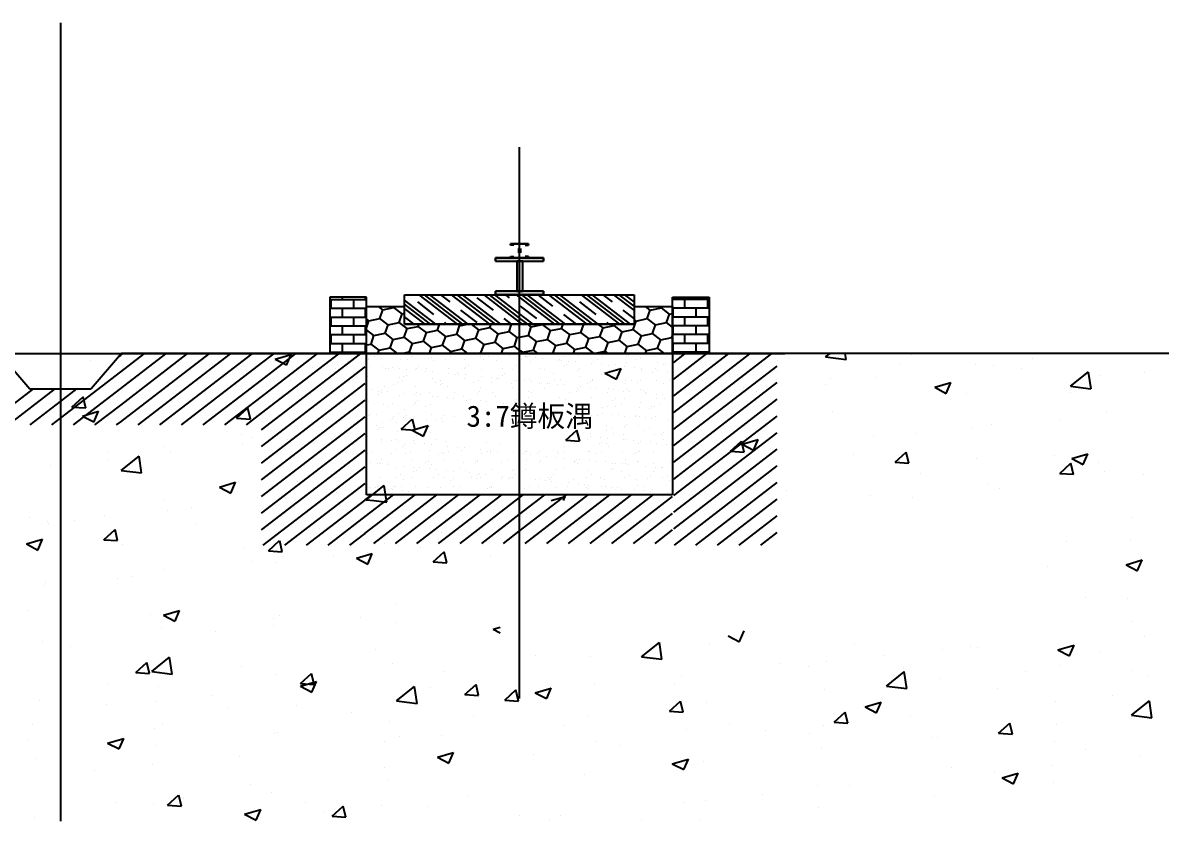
# Model space of a CAD drawing. Header units: metres. Extents: x 60 to 495, y 54 to 214.
# Drawn here: x 302.1 to 384.6, y 140.5 to 198.4 of the extents above; entities that cross this region are included whole.
import ezdxf

# ---------------------------------------------------------------- set-up
doc = ezdxf.new("R2010")
doc.units = ezdxf.units.M
doc.layers.add(' ', color=1, linetype='Continuous')

msp = doc.modelspace()

# ---------------------------------------------------------------- linework, layer by layer
at = {"layer": ' '}
for p, q in [((304.79, 198.37), (304.79, 140.46)), ((338.07, 189.35), (338.07, 149.36)), ((338.07, 188.82), (338.07, 157.82)), ((300.35, 174.38), (309.23, 174.38))]:
    msp.add_line(p, q, dxfattribs=at)
for p, q in [((338.73, 182.34), (337.42, 182.34)), ((337.42, 182.24), (337.42, 182.34)), ((337.42, 182.34), (338.73, 182.34)), ((337.42, 182.34), (337.42, 182.24)), ((337.67, 182.24), (337.42, 182.24)), ((338, 181.99), (338, 181.69)), ((338.17, 181.69), (338.17, 181.99)), ((338.5, 182.24), (338.73, 182.24)), ((338.73, 182.34), (338.73, 182.24)), ((338.73, 182.24), (338.73, 182.34)), ((336.33, 181.07), (336.33, 181.33)), ((336.33, 181.33), (339.82, 181.33)), ((339.82, 181.33), (336.33, 181.33)), ((336.33, 181.33), (336.33, 181.07)), ((336.33, 181.07), (339.82, 181.07)), ((337.42, 181.33), (337.42, 181.43)), ((337.42, 181.43), (337.67, 181.43)), ((337.42, 181.43), (337.42, 181.33)), ((337.42, 181.33), (338.73, 181.33)), ((338.73, 181.33), (337.42, 181.33)), ((338.32, 181.07), (337.88, 181.07)), ((337.88, 181.07), (337.88, 178.91)), ((338.32, 178.91), (338.32, 181.07)), ((338.73, 181.43), (338.5, 181.43)), ((338.73, 181.43), (338.73, 181.33)), ((338.73, 181.33), (338.73, 181.43)), ((339.82, 181.33), (339.82, 181.07)), ((339.82, 181.07), (339.82, 181.33)), ((326.98, 178.47), (324.32, 178.47)), ((324.32, 178.47), (324.32, 174.38)), ((325.25, 178.31), (325.25, 178.47)), ((326.92, 178.31), (326.92, 178.47)), ((326.98, 174.38), (326.98, 178.47)), ((329.75, 176.51), (329.75, 178.64)), ((329.75, 178.64), (346.4, 178.64)), ((333.58, 176.51), (330.81, 178.64)), ((333.97, 176.51), (331.2, 178.64)), ((334.36, 176.51), (331.59, 178.64)), ((333.05, 178.13), (332.38, 178.64)), ((335.93, 176.51), (333.16, 178.64)), ((336.33, 176.51), (333.55, 178.64)), ((336.72, 176.51), (333.95, 178.64)), ((336.19, 177.52), (335.01, 178.43)), ((338.07, 176.68), (335.51, 178.64)), ((338.07, 176.98), (335.91, 178.64)), ((338.07, 177.28), (336.3, 178.64)), ((336.33, 178.64), (336.33, 178.91)), ((339.82, 178.91), (336.33, 178.91)), ((336.33, 178.91), (336.33, 178.64)), ((339.82, 178.64), (336.33, 178.64)), ((336.33, 178.64), (339.82, 178.64)), ((337.36, 178.43), (337.08, 178.64)), ((338.07, 178.49), (337.87, 178.64)), ((337.88, 178.91), (338.32, 178.91)), ((340.64, 176.51), (338.07, 178.49)), ((341.04, 176.51), (338.26, 178.64)), ((341.43, 176.51), (338.65, 178.64)), ((340.51, 177.82), (339.44, 178.64)), ((339.82, 178.91), (339.82, 178.64)), ((339.82, 178.64), (339.82, 178.91)), ((342.99, 176.51), (340.22, 178.64)), ((343.39, 176.51), (340.61, 178.64)), ((343.78, 176.51), (341.01, 178.64)), ((345.35, 176.51), (342.57, 178.64)), ((345.74, 176.51), (342.97, 178.64)), ((346.13, 176.51), (343.36, 178.64)), ((344.82, 178.13), (344.14, 178.64)), ((346.4, 177.52), (344.93, 178.64)), ((346.4, 177.82), (345.32, 178.64)), ((346.4, 178.12), (345.71, 178.64)), ((346.4, 178.64), (346.4, 176.51)), ((349.17, 174.38), (349.17, 178.47)), ((349.17, 178.47), (351.83, 178.47)), ((349.23, 178.31), (349.23, 178.47)), ((350.9, 178.31), (350.9, 178.47)), ((351.83, 178.47), (351.83, 174.38)), ((324.32, 178.31), (326.98, 178.31)), ((324.32, 177.67), (326.98, 177.67)), ((324.42, 177.67), (324.42, 178.31)), ((325.25, 177.03), (325.25, 177.67)), ((326.08, 177.67), (326.08, 178.31)), ((326.92, 177.03), (326.92, 177.67)), ((326.98, 176.51), (326.98, 177.79)), ((326.98, 177.79), (329.75, 177.79)), ((328.18, 177.54), (327.85, 177.79)), ((327.96, 176.93), (328.18, 177.54)), ((328.18, 177.54), (328.98, 177.71)), ((328.98, 177.71), (329.01, 177.79)), ((329.57, 177.26), (328.98, 177.71)), ((332.01, 176.51), (329.75, 178.25)), ((331.62, 176.51), (329.75, 177.95)), ((331.23, 176.51), (329.75, 177.64)), ((331.88, 177.22), (330.7, 178.13)), ((335.01, 176.62), (333.83, 177.52)), ((339.33, 176.92), (338.15, 177.82)), ((343.64, 177.22), (342.46, 178.13)), ((346.4, 176.91), (345.6, 177.52)), ((346.4, 177.79), (349.17, 177.79)), ((347.57, 177.52), (347.22, 177.79)), ((347.35, 176.91), (347.57, 177.52)), ((347.57, 177.52), (348.37, 177.69)), ((348.37, 177.69), (348.41, 177.79)), ((348.96, 177.24), (348.37, 177.69)), ((351.83, 178.31), (349.17, 178.31)), ((349.17, 177.79), (349.17, 176.51)), ((351.83, 177.67), (349.17, 177.67)), ((349.23, 177.03), (349.23, 177.67)), ((350.07, 177.67), (350.07, 178.31)), ((350.9, 177.03), (350.9, 177.67)), ((351.73, 177.67), (351.73, 178.31)), ((324.32, 177.03), (326.98, 177.03)), ((324.42, 176.39), (324.42, 177.03)), ((326.08, 176.39), (326.08, 177.03)), ((327.16, 176.76), (326.98, 176.9)), ((326.98, 176.25), (327.16, 176.76)), ((327.16, 176.76), (327.96, 176.93)), ((328.55, 176.47), (327.96, 176.93)), ((329.35, 176.64), (329.57, 177.26)), ((329.57, 177.26), (329.75, 177.3)), ((330.44, 176.51), (329.75, 177.04)), ((337.5, 176.51), (336.98, 176.92)), ((339.07, 176.51), (338.07, 177.28)), ((338.68, 176.51), (338.07, 176.98)), ((338.29, 176.51), (338.07, 176.68)), ((342.21, 176.51), (341.29, 177.22)), ((346.33, 176.12), (346.55, 176.74)), ((346.55, 176.74), (346.4, 176.86)), ((346.55, 176.74), (347.35, 176.91)), ((347.94, 176.46), (347.35, 176.91)), ((348.74, 176.62), (348.96, 177.24)), ((348.96, 177.24), (349.17, 177.28)), ((351.83, 177.03), (349.17, 177.03)), ((350.07, 176.39), (350.07, 177.03)), ((351.73, 176.39), (351.73, 177.03)), ((324.32, 176.39), (326.98, 176.39)), ((325.25, 175.75), (325.25, 176.39)), ((326.92, 175.75), (326.92, 176.39)), ((326.98, 174.38), (326.98, 176.51)), ((327.53, 175.69), (326.98, 176.11)), ((327.53, 175.69), (328.33, 175.86)), ((328.33, 175.86), (328.55, 176.47)), ((328.92, 175.4), (328.33, 175.86)), ((328.55, 176.47), (329.35, 176.64)), ((329.94, 176.19), (329.35, 176.64)), ((329.73, 175.57), (329.94, 176.19)), ((346.4, 176.51), (329.75, 176.51)), ((329.75, 176.51), (346.4, 176.51)), ((346.4, 176.51), (329.75, 176.51)), ((329.94, 176.19), (330.74, 176.35)), ((330.74, 176.35), (330.8, 176.51)), ((331.33, 175.9), (330.74, 176.35)), ((331.12, 175.28), (331.33, 175.9)), ((331.33, 175.9), (332.14, 176.07)), ((332.14, 176.07), (332.29, 176.51)), ((332.73, 175.61), (332.14, 176.07)), ((332.8, 176.51), (332.66, 176.62)), ((333.53, 175.78), (333.74, 176.4)), ((333.74, 176.4), (333.6, 176.51)), ((333.74, 176.4), (334.3, 176.51)), ((335.14, 176.11), (334.61, 176.51)), ((334.92, 175.49), (335.14, 176.11)), ((335.14, 176.11), (335.94, 176.28)), ((335.94, 176.28), (336.02, 176.51)), ((336.53, 175.82), (335.94, 176.28)), ((336.53, 175.82), (337.33, 175.99)), ((337.33, 175.99), (337.51, 176.51)), ((337.92, 175.54), (337.33, 175.99)), ((338.94, 176.32), (338.69, 176.51)), ((338.73, 175.7), (338.94, 176.32)), ((338.94, 176.32), (339.74, 176.49)), ((339.74, 176.49), (339.76, 176.51)), ((340.33, 176.04), (339.74, 176.49)), ((340.12, 175.41), (340.33, 176.04)), ((340.33, 176.04), (341.14, 176.2)), ((341.14, 176.2), (341.25, 176.51)), ((341.73, 175.75), (341.14, 176.2)), ((341.73, 175.75), (342.53, 175.91)), ((342.53, 175.91), (342.74, 176.51)), ((343.12, 175.46), (342.53, 175.91)), ((344.14, 176.24), (343.79, 176.51)), ((343.92, 175.62), (344.14, 176.24)), ((344.14, 176.24), (344.94, 176.41)), ((344.57, 176.51), (344.43, 176.62)), ((344.94, 176.41), (344.98, 176.51)), ((345.53, 175.96), (344.94, 176.41)), ((345.32, 175.34), (345.53, 175.96)), ((345.53, 175.96), (346.33, 176.12)), ((346.92, 175.67), (346.33, 176.12)), ((347.73, 175.83), (347.94, 176.46)), ((347.94, 176.46), (348.74, 176.62)), ((349.17, 176.29), (348.74, 176.62)), ((349.17, 176.51), (349.17, 174.38)), ((351.83, 176.39), (349.17, 176.39)), ((349.23, 175.75), (349.23, 176.39)), ((350.9, 175.75), (350.9, 176.39)), ((324.32, 175.75), (326.98, 175.75)), ((324.32, 175.11), (326.98, 175.11)), ((324.42, 175.11), (324.42, 175.75)), ((325.25, 174.47), (325.25, 175.11)), ((326.08, 175.11), (326.08, 175.75)), ((326.92, 174.47), (326.92, 175.11)), ((326.98, 175), (327.32, 175.07)), ((327.32, 175.07), (327.53, 175.69)), ((327.9, 174.62), (327.32, 175.07)), ((328.71, 174.79), (328.92, 175.4)), ((328.92, 175.4), (329.73, 175.57)), ((330.32, 175.12), (329.73, 175.57)), ((330.1, 174.5), (330.32, 175.12)), ((330.32, 175.12), (331.12, 175.28)), ((331.71, 174.83), (331.12, 175.28)), ((332.51, 174.99), (332.73, 175.61)), ((332.73, 175.61), (333.53, 175.78)), ((334.12, 175.33), (333.53, 175.78)), ((333.9, 174.71), (334.12, 175.33)), ((334.12, 175.33), (334.92, 175.49)), ((335.51, 175.04), (334.92, 175.49)), ((335.29, 174.42), (335.51, 175.04)), ((335.51, 175.04), (336.32, 175.21)), ((336.32, 175.21), (336.53, 175.82)), ((336.9, 174.75), (336.32, 175.21)), ((337.71, 174.92), (337.92, 175.54)), ((337.92, 175.54), (338.07, 175.57)), ((338.07, 175.57), (338.73, 175.7)), ((339.32, 175.25), (338.73, 175.7)), ((339.1, 174.63), (339.32, 175.25)), ((339.32, 175.25), (340.12, 175.41)), ((340.71, 174.96), (340.12, 175.41)), ((340.71, 174.96), (341.51, 175.13)), ((341.51, 175.13), (341.73, 175.75)), ((342.1, 174.68), (341.51, 175.13)), ((342.9, 174.84), (343.12, 175.46)), ((343.12, 175.46), (343.92, 175.62)), ((344.51, 175.17), (343.92, 175.62)), ((344.29, 174.55), (344.51, 175.17)), ((344.51, 175.17), (345.32, 175.34)), ((345.9, 174.89), (345.32, 175.34)), ((345.9, 174.89), (346.7, 175.05)), ((346.7, 175.05), (346.92, 175.67)), ((347.29, 174.6), (346.7, 175.05)), ((346.92, 175.67), (347.73, 175.83)), ((348.32, 175.38), (347.73, 175.83)), ((348.1, 174.76), (348.32, 175.38)), ((348.32, 175.38), (349.12, 175.55)), ((349.12, 175.55), (349.17, 175.7)), ((349.17, 175.51), (349.12, 175.55)), ((351.83, 175.75), (349.17, 175.75)), ((351.83, 175.11), (349.17, 175.11)), ((349.23, 174.47), (349.23, 175.11)), ((350.07, 175.11), (350.07, 175.75)), ((350.9, 174.47), (350.9, 175.11)), ((351.73, 175.11), (351.73, 175.75)), ((300.35, 174.38), (302.57, 171.82)), ((309.23, 174.38), (307.01, 171.82)), ((308.96, 174.24), (308.96, 174.24)), ((309.05, 174.18), (309.16, 174.26)), ((309.16, 174.26), (309.29, 174.36)), ((309.16, 173.05), (310.86, 174.36)), ((309.16, 171.85), (312.43, 174.36)), ((309.16, 170.64), (313.99, 174.36)), ((309.16, 169.43), (315.57, 174.36)), ((434.51, 174.38), (309.23, 174.38)), ((309.23, 174.38), (324.32, 174.38)), ((310.43, 169.21), (317.13, 174.36)), ((312, 169.21), (318.7, 174.36)), ((319.37, 173.67), (320.27, 174.36)), ((319.37, 172.46), (321.84, 174.36)), ((319.37, 171.25), (323.41, 174.36)), ((319.37, 170.05), (324.98, 174.36)), ((319.37, 168.84), (326.55, 174.36)), ((320.36, 173.97), (321.53, 174.32)), ((321.19, 173.54), (321.53, 174.32)), ((324.32, 174.47), (326.98, 174.47)), ((324.32, 174.38), (326.98, 174.38)), ((324.42, 174.38), (324.42, 174.47)), ((326.08, 174.38), (326.08, 174.47)), ((349.17, 174.38), (326.98, 174.38)), ((326.98, 164.14), (326.98, 174.38)), ((326.98, 174.38), (349.17, 174.38)), ((327.82, 174.38), (327.9, 174.62)), ((327.9, 174.62), (328.71, 174.79)), ((329.23, 174.38), (328.71, 174.79)), ((329.52, 174.38), (330.1, 174.5)), ((330.26, 174.38), (330.1, 174.5)), ((331.55, 174.38), (331.71, 174.83)), ((331.71, 174.83), (332.51, 174.99)), ((333.1, 174.54), (332.51, 174.99)), ((333.04, 174.38), (333.1, 174.54)), ((333.1, 174.54), (333.9, 174.71)), ((334.33, 174.38), (333.9, 174.71)), ((335.09, 174.38), (335.29, 174.42)), ((335.35, 174.38), (335.29, 174.42)), ((336.77, 174.38), (336.9, 174.75)), ((336.88, 174.32), (336.88, 174.32)), ((336.9, 174.75), (337.71, 174.92)), ((337.35, 174.27), (337.35, 174.27)), ((338.07, 174.63), (337.71, 174.92)), ((338.29, 174.47), (338.07, 174.63)), ((338.26, 174.38), (338.29, 174.47)), ((338.29, 174.47), (339.1, 174.63)), ((339.43, 174.38), (339.1, 174.63)), ((340.5, 174.38), (340.71, 174.96)), ((341.99, 174.38), (342.1, 174.68)), ((342.1, 174.68), (342.9, 174.84)), ((342.38, 174.21), (342.38, 174.21)), ((343.49, 174.39), (342.9, 174.84)), ((343.49, 174.39), (344.29, 174.55)), ((343.49, 174.38), (343.49, 174.39)), ((344.52, 174.38), (344.29, 174.55)), ((345.73, 174.38), (345.9, 174.89)), ((345.99, 174.27), (345.99, 174.27)), ((347.22, 174.38), (347.29, 174.6)), ((347.29, 174.6), (348.1, 174.76)), ((348.6, 174.38), (348.1, 174.76)), ((349.01, 174.38), (349.17, 174.41)), ((351.83, 174.47), (349.17, 174.47)), ((351.83, 174.38), (349.17, 174.38)), ((349.17, 174.38), (349.17, 164.14)), ((349.17, 174.38), (357.33, 174.38)), ((349.27, 173.73), (350.08, 174.36)), ((349.27, 172.52), (351.65, 174.36)), ((349.27, 171.32), (353.23, 174.36)), ((349.27, 170.11), (354.79, 174.36)), ((349.27, 168.9), (356.36, 174.36)), ((350.07, 174.38), (350.07, 174.47)), ((351.73, 174.38), (351.73, 174.47)), ((360.28, 174.13), (360.6, 174.38)), ((361.76, 173.95), (361.7, 174.38)), ((366.51, 174.29), (366.51, 174.29)), ((380.89, 174.33), (380.89, 174.33)), ((306.96, 173.86), (306.96, 173.86)), ((313.57, 169.21), (319.37, 173.67)), ((315.84, 173.58), (315.84, 173.58)), ((319.37, 167.63), (326.88, 173.41)), ((320.36, 173.97), (321.19, 173.55)), ((327.13, 174), (327.13, 174)), ((327.16, 173.97), (327.16, 173.97)), ((327.19, 173.43), (327.19, 173.43)), ((327.54, 174.15), (327.54, 174.15)), ((328.07, 174.05), (328.07, 174.05)), ((328.17, 173.43), (328.17, 173.43)), ((329.46, 173.98), (329.46, 173.98)), ((329.93, 173.96), (329.93, 173.96)), ((330.3, 174.15), (330.3, 174.15)), ((330.74, 173.45), (330.74, 173.45)), ((331.51, 173.99), (331.51, 173.99)), ((331.68, 174.11), (331.68, 174.11)), ((331.86, 173.91), (331.86, 173.91)), ((332.69, 173.96), (332.69, 173.96)), ((333.07, 174.14), (333.07, 174.14)), ((334.13, 173.92), (334.13, 173.92)), ((334.18, 173.39), (334.18, 173.39)), ((334.35, 173.51), (334.35, 173.51)), ((335.23, 174.13), (335.23, 174.13)), ((335.45, 173.96), (335.45, 173.96)), ((335.83, 174.14), (335.83, 174.14)), ((336.45, 173.9), (336.45, 173.9)), ((337.9, 173.53), (337.9, 173.53)), ((338.22, 173.96), (338.22, 173.96)), ((338.54, 174.19), (338.54, 174.19)), ((338.55, 174.15), (338.55, 174.15)), ((338.6, 174.14), (338.6, 174.14)), ((338.67, 174.08), (338.67, 174.08)), ((338.83, 174.19), (338.83, 174.19)), ((338.85, 173.83), (338.85, 173.83)), ((339.27, 174.07), (339.27, 174.07)), ((339.73, 174.03), (339.73, 174.03)), ((340.94, 173.9), (340.94, 173.9)), ((340.98, 173.95), (340.98, 173.95)), ((341.12, 173.84), (341.12, 173.84)), ((341.34, 173.48), (341.34, 173.48)), ((341.36, 174.13), (341.36, 174.13)), ((341.5, 173.59), (341.5, 173.59)), ((341.66, 173.83), (341.66, 173.83)), ((342.12, 173.79), (342.12, 173.79)), ((343.33, 173.66), (343.33, 173.66)), ((343.44, 173.82), (343.44, 173.82)), ((343.75, 173.95), (343.75, 173.95)), ((344.05, 173.59), (344.05, 173.59)), ((344.12, 174.13), (344.12, 174.13)), ((344.51, 173.54), (344.51, 173.54)), ((345.05, 173.61), (345.05, 173.61)), ((345.72, 173.42), (345.72, 173.42)), ((345.82, 174.16), (345.82, 174.16)), ((345.84, 173.75), (345.84, 173.75)), ((346.51, 173.94), (346.51, 173.94)), ((346.89, 174.12), (346.89, 174.12)), ((347.87, 174.14), (347.87, 174.14)), ((348.11, 173.76), (348.11, 173.76)), ((348.49, 173.56), (348.49, 173.56)), ((348.66, 173.68), (348.66, 173.68)), ((349.27, 167.7), (356.78, 173.47)), ((356.76, 173.85), (356.76, 173.85)), ((360.28, 174.13), (361.76, 173.95)), ((365.64, 173.57), (365.64, 173.57)), ((371.15, 173.6), (371.15, 173.6)), ((372.48, 173.51), (372.48, 173.51)), ((375.32, 174.03), (375.32, 174.03)), ((304.79, 169.69), (309.16, 173.05)), ((316.75, 172.7), (316.75, 172.7)), ((323.05, 173.34), (323.05, 173.34)), ((324.73, 173.29), (324.73, 173.29)), ((327.03, 173.31), (327.03, 173.31)), ((327.08, 172.68), (327.08, 172.68)), ((328.33, 173.29), (328.33, 173.29)), ((328.58, 173.3), (328.58, 173.3)), ((328.9, 173.36), (328.9, 173.36)), ((329.36, 173.31), (329.36, 173.31)), ((329.4, 172.66), (329.4, 172.66)), ((329.7, 172.71), (329.7, 172.71)), ((329.86, 172.82), (329.86, 172.82)), ((329.9, 173.24), (329.9, 173.24)), ((330.57, 173.19), (330.57, 173.19)), ((330.6, 173.3), (330.6, 173.3)), ((331.29, 173.11), (331.29, 173.11)), ((331.35, 173.3), (331.35, 173.3)), ((331.75, 173.07), (331.75, 173.07)), ((331.8, 172.6), (331.8, 172.6)), ((332.93, 173.28), (332.93, 173.28)), ((332.95, 172.95), (332.95, 172.95)), ((333.41, 172.85), (333.41, 172.85)), ((333.61, 173), (333.61, 173)), ((333.67, 172.88), (333.67, 172.88)), ((334.07, 172.6), (334.07, 172.6)), ((334.11, 173.3), (334.11, 173.3)), ((334.14, 172.83), (334.14, 172.83)), ((335.32, 173.21), (335.32, 173.21)), ((335.35, 172.71), (335.35, 172.71)), ((336.07, 172.63), (336.07, 172.63)), ((336.39, 172.58), (336.39, 172.58)), ((336.53, 172.58), (336.53, 172.58)), ((336.85, 172.79), (336.85, 172.79)), ((336.87, 173.29), (336.87, 173.29)), ((337.01, 172.91), (337.01, 172.91)), ((337.6, 173.22), (337.6, 173.22)), ((339.64, 173.29), (339.64, 173.29)), ((339.92, 173.2), (339.92, 173.2)), ((340.57, 172.93), (340.57, 172.93)), ((342.32, 173.13), (342.32, 173.13)), ((342.4, 173.29), (342.4, 173.29)), ((342.5, 172.71), (342.5, 172.71)), ((344.01, 172.88), (344.01, 172.88)), ((344.17, 172.99), (344.17, 172.99)), ((344.28, 172.95), (345.45, 173.29)), ((344.28, 172.95), (345.11, 172.52)), ((344.59, 173.14), (344.59, 173.14)), ((345.11, 172.52), (345.45, 173.29)), ((345.16, 173.28), (345.16, 173.28)), ((346.44, 173.35), (346.44, 173.35)), ((346.9, 173.3), (346.9, 173.3)), ((346.91, 173.12), (346.91, 173.12)), ((347.72, 173.02), (347.72, 173.02)), ((347.93, 173.28), (347.93, 173.28)), ((348.11, 173.18), (348.11, 173.18)), ((348.83, 173.11), (348.83, 173.11)), ((356.8, 173), (356.8, 173)), ((363.93, 172.61), (363.93, 172.61)), ((374.52, 173.27), (374.52, 173.27)), ((378.04, 172.01), (379.34, 173.05)), ((379.53, 171.83), (379.34, 173.04)), ((380.2, 172.76), (380.2, 172.76)), ((383.41, 172.99), (383.41, 172.99)), ((300.42, 169.95), (302.85, 171.82)), ((301.02, 169.21), (304.41, 171.82)), ((302.57, 171.82), (307.01, 171.82)), ((304.79, 170.9), (305.98, 171.82)), ((305.73, 169.21), (309.16, 171.85)), ((312.58, 172.28), (312.58, 172.28)), ((315.14, 169.21), (319.37, 172.46)), ((319.37, 166.43), (326.88, 172.2)), ((321.49, 172.41), (321.49, 172.41)), ((327.36, 171.74), (327.36, 171.74)), ((328.28, 171.98), (328.28, 171.98)), ((328.92, 172.16), (328.92, 172.16)), ((329.21, 172.25), (329.21, 172.25)), ((329.58, 172.44), (329.58, 172.44)), ((330.55, 171.99), (330.55, 171.99)), ((331.98, 172.25), (331.98, 172.25)), ((332.35, 172.43), (332.35, 172.43)), ((332.36, 172.11), (332.36, 172.11)), ((332.53, 172.23), (332.53, 172.23)), ((332.87, 171.96), (332.87, 171.96)), ((334.74, 172.25), (334.74, 172.25)), ((335.11, 172.43), (335.11, 172.43)), ((335.27, 171.9), (335.27, 171.9)), ((336.08, 172.25), (336.08, 172.25)), ((337.5, 172.24), (337.5, 172.24)), ((337.54, 171.91), (337.54, 171.91)), ((337.73, 172.46), (337.73, 172.46)), ((337.88, 172.43), (337.88, 172.43)), ((338.45, 172.39), (338.45, 172.39)), ((338.79, 172.51), (338.79, 172.51)), ((338.92, 172.34), (338.92, 172.34)), ((339.52, 172.19), (339.52, 172.19)), ((339.68, 172.31), (339.68, 172.31)), ((339.86, 171.88), (339.86, 171.88)), ((340.12, 172.22), (340.12, 172.22)), ((340.27, 172.24), (340.27, 172.24)), ((340.64, 172.43), (340.64, 172.43)), ((340.85, 172.15), (340.85, 172.15)), ((341.06, 172.52), (341.06, 172.52)), ((341.3, 172.1), (341.3, 172.1)), ((342.26, 171.82), (342.26, 171.82)), ((342.51, 171.98), (342.51, 171.98)), ((343.03, 172.24), (343.03, 172.24)), ((343.23, 172.33), (343.23, 172.33)), ((343.23, 171.9), (343.23, 171.9)), ((343.39, 172.5), (343.39, 172.5)), ((343.4, 172.42), (343.4, 172.42)), ((343.7, 171.86), (343.7, 171.86)), ((344.53, 171.82), (344.53, 171.82)), ((344.9, 171.74), (344.9, 171.74)), ((345.79, 172.43), (345.79, 172.43)), ((345.79, 172.23), (345.79, 172.23)), ((345.9, 171.74), (345.9, 171.74)), ((346.17, 172.42), (346.17, 172.42)), ((346.67, 172.28), (346.67, 172.28)), ((346.84, 172.39), (346.84, 172.39)), ((346.85, 171.8), (346.85, 171.8)), ((348.05, 172.44), (348.05, 172.44)), ((348.56, 172.23), (348.56, 172.23)), ((348.93, 172.41), (348.93, 172.41)), ((349.27, 166.49), (356.78, 172.27)), ((351.38, 172.42), (351.38, 172.42)), ((354.33, 171.9), (354.33, 171.9)), ((360.26, 172.13), (360.26, 172.13)), ((360.64, 172.54), (360.64, 172.54)), ((368.2, 171.93), (369.36, 172.27)), ((368.2, 171.93), (369.03, 171.49)), ((369.03, 171.49), (369.37, 172.27)), ((369.15, 171.85), (369.15, 171.85)), ((378.04, 172.01), (379.52, 171.83)), ((302.07, 171.22), (302.07, 171.22)), ((302.59, 169.21), (304.79, 170.9)), ((305.63, 170.5), (306.44, 171.24)), ((306.63, 170.43), (306.44, 171.24)), ((312.95, 171.51), (312.95, 171.51)), ((316.71, 169.21), (319.37, 171.25)), ((319.37, 165.22), (326.88, 170.99)), ((327.02, 171.37), (327.02, 171.37)), ((327.86, 171.6), (327.86, 171.6)), ((327.88, 171.43), (327.88, 171.43)), ((328.04, 171.54), (328.04, 171.54)), ((328.08, 171.67), (328.08, 171.67)), ((328.54, 171.63), (328.54, 171.63)), ((329.35, 171.35), (329.35, 171.35)), ((329.75, 171.5), (329.75, 171.5)), ((330.47, 171.43), (330.47, 171.43)), ((330.63, 171.59), (330.63, 171.59)), ((330.71, 170.94), (330.71, 170.94)), ((330.93, 171.38), (330.93, 171.38)), ((331.59, 171.57), (331.59, 171.57)), ((331.74, 171.28), (331.74, 171.28)), ((332.13, 171.26), (332.13, 171.26)), ((332.86, 171.19), (332.86, 171.19)), ((333.32, 171.14), (333.32, 171.14)), ((333.39, 171.59), (333.39, 171.59)), ((334.01, 171.29), (334.01, 171.29)), ((334.26, 170.97), (334.26, 170.97)), ((334.52, 171.02), (334.52, 171.02)), ((335.03, 171.51), (335.03, 171.51)), ((335.2, 171.63), (335.2, 171.63)), ((335.25, 170.95), (335.25, 170.95)), ((335.71, 170.9), (335.71, 170.9)), ((336.15, 171.58), (336.15, 171.58)), ((336.34, 171.27), (336.34, 171.27)), ((337.7, 170.91), (337.7, 170.91)), ((337.86, 171.03), (337.86, 171.03)), ((338.74, 171.2), (338.74, 171.2)), ((338.75, 171.65), (338.75, 171.65)), ((338.92, 171.58), (338.92, 171.58)), ((341.01, 171.21), (341.01, 171.21)), ((341.41, 171.05), (341.41, 171.05)), ((341.68, 171.58), (341.68, 171.58)), ((342.19, 171.6), (342.19, 171.6)), ((342.35, 171.71), (342.35, 171.71)), ((343.33, 171.18), (343.33, 171.18)), ((344.45, 171.57), (344.45, 171.57)), ((344.85, 171), (344.85, 171)), ((345.02, 171.11), (345.02, 171.11)), ((345.62, 171.66), (345.62, 171.66)), ((345.73, 171.12), (345.73, 171.12)), ((346.08, 171.62), (346.08, 171.62)), ((347.1, 171.72), (347.1, 171.72)), ((347.21, 171.57), (347.21, 171.57)), ((347.29, 171.49), (347.29, 171.49)), ((348, 171.13), (348, 171.13)), ((348.01, 171.42), (348.01, 171.42)), ((348.48, 171.38), (348.48, 171.38)), ((348.57, 171.13), (348.57, 171.13)), ((349.27, 165.28), (356.78, 171.06)), ((350.17, 171.48), (350.17, 171.48)), ((355.29, 171.65), (355.29, 171.65)), ((370.5, 171.48), (370.5, 171.48)), ((378.04, 171.55), (378.04, 171.55)), ((304.3, 170.55), (304.3, 170.55)), ((305.63, 170.5), (306.63, 170.44)), ((306.38, 169.85), (307.54, 170.19)), ((307.21, 169.41), (307.55, 170.19)), ((307.29, 169.21), (309.16, 170.64)), ((317.57, 169.7), (318.38, 170.44)), ((318.57, 169.63), (318.38, 170.43)), ((327.1, 170.88), (327.1, 170.88)), ((328.22, 170.66), (328.22, 170.66)), ((328.49, 170.55), (328.49, 170.55)), ((328.87, 170.73), (328.87, 170.73)), ((329.77, 170.29), (329.77, 170.29)), ((330.49, 170.67), (330.49, 170.67)), ((330.54, 170.83), (330.54, 170.83)), ((331.26, 170.54), (331.26, 170.54)), ((331.63, 170.72), (331.63, 170.72)), ((336.91, 170.78), (336.91, 170.78)), ((337.39, 170.44), (337.39, 170.44)), ((339.66, 170.42), (339.66, 170.42)), ((342.2, 170.5), (342.2, 170.5)), ((342.32, 170.53), (342.32, 170.53)), ((342.41, 170.22), (342.41, 170.22)), ((342.69, 170.71), (342.69, 170.71)), ((342.88, 170.18), (342.88, 170.18)), ((344.08, 170.45), (344.08, 170.45)), ((344.48, 170.51), (344.48, 170.51)), ((345.08, 170.52), (345.08, 170.52)), ((345.45, 170.71), (345.45, 170.71)), ((346.8, 170.49), (346.8, 170.49)), ((346.88, 170.83), (346.88, 170.83)), ((347.52, 170.4), (347.52, 170.4)), ((347.69, 170.51), (347.69, 170.51)), ((347.84, 170.52), (347.84, 170.52)), ((348.22, 170.7), (348.22, 170.7)), ((360.79, 170.19), (360.79, 170.19)), ((304.16, 169.21), (304.79, 169.69)), ((306.38, 169.85), (307.21, 169.42)), ((308.86, 169.21), (309.16, 169.43)), ((317.57, 169.7), (318.57, 169.63)), ((318.28, 169.21), (319.37, 170.05)), ((319.37, 164.01), (326.88, 169.79)), ((327.14, 169.88), (327.14, 169.88)), ((327.26, 169.99), (327.26, 169.99)), ((327.72, 169.94), (327.72, 169.94)), ((328.16, 169.35), (328.16, 169.35)), ((328.73, 169.55), (328.73, 169.55)), ((328.89, 169.66), (328.89, 169.66)), ((328.93, 169.82), (328.93, 169.82)), ((329.19, 169.36), (329.19, 169.36)), ((329.29, 170.03), (329.29, 170.03)), ((329.51, 168.9), (330.31, 169.63)), ((329.65, 169.75), (329.65, 169.75)), ((329.91, 169.88), (329.91, 169.88)), ((330.11, 169.7), (330.11, 169.7)), ((330.51, 168.83), (330.32, 169.63)), ((330.43, 169.36), (330.43, 169.36)), ((331.32, 169.58), (331.32, 169.58)), ((331.69, 169.96), (331.69, 169.96)), ((332.04, 169.5), (332.04, 169.5)), ((332.44, 169.68), (332.44, 169.68)), ((332.5, 169.46), (332.5, 169.46)), ((332.67, 169.88), (332.67, 169.88)), ((333.35, 169.78), (333.35, 169.78)), ((338.34, 169.93), (338.34, 169.93)), ((343.04, 169.71), (343.04, 169.71)), ((343.2, 169.83), (343.2, 169.83)), ((343.27, 169.87), (343.27, 169.87)), ((343.73, 169.86), (343.73, 169.86)), ((344.08, 170.05), (344.08, 170.05)), ((344.8, 169.98), (344.8, 169.98)), ((345.27, 169.93), (345.27, 169.93)), ((345.67, 169.8), (345.67, 169.8)), ((346.47, 169.81), (346.47, 169.81)), ((346.49, 169.86), (346.49, 169.86)), ((346.75, 169.85), (346.75, 169.85)), ((347.19, 169.74), (347.19, 169.74)), ((347.65, 169.69), (347.65, 169.69)), ((347.94, 169.81), (347.94, 169.81)), ((348.86, 169.57), (348.86, 169.57)), ((349.27, 164.08), (356.78, 169.85)), ((372.28, 169.25), (372.28, 169.25)), ((377.24, 169.62), (377.24, 169.62)), ((380.68, 170.07), (380.68, 170.07)), ((309.02, 168.79), (309.02, 168.79)), ((317.91, 168.5), (317.91, 168.5)), ((319.37, 162.8), (326.88, 168.58)), ((327.69, 169.16), (327.69, 169.16)), ((327.78, 168.84), (327.78, 168.84)), ((327.95, 169), (327.95, 169)), ((328.15, 169.02), (328.15, 169.02)), ((329.23, 168.72), (329.23, 168.72)), ((329.51, 168.9), (330.51, 168.83)), ((329.7, 168.97), (329.7, 168.97)), ((330.3, 168.82), (331.46, 169.17)), ((330.3, 168.82), (331.13, 168.39)), ((330.54, 168.83), (330.54, 168.83)), ((330.91, 169.02), (330.91, 169.02)), ((331.13, 168.39), (331.46, 169.16)), ((331.39, 168.95), (331.39, 168.95)), ((331.56, 169.06), (331.56, 169.06)), ((331.63, 168.65), (331.63, 168.65)), ((341.45, 168.1), (342.25, 168.83)), ((341.97, 169), (341.97, 169)), ((342.06, 168.49), (342.06, 168.49)), ((342.15, 169.19), (342.15, 169.19)), ((342.45, 168.02), (342.25, 168.83)), ((342.26, 169.17), (342.26, 169.17)), ((343.22, 168.55), (343.22, 168.55)), ((344.36, 168.81), (344.36, 168.81)), ((344.42, 169.19), (344.42, 169.19)), ((344.73, 169), (344.73, 169)), ((344.93, 168.57), (344.93, 168.57)), ((345.61, 168.49), (345.61, 168.49)), ((345.7, 169.11), (345.7, 169.11)), ((345.87, 169.23), (345.87, 169.23)), ((346.74, 169.17), (346.74, 169.17)), ((347.12, 168.81), (347.12, 168.81)), ((347.5, 168.99), (347.5, 168.99)), ((347.89, 168.5), (347.89, 168.5)), ((348.37, 168.51), (348.37, 168.51)), ((348.54, 168.63), (348.54, 168.63)), ((349.14, 169.1), (349.14, 169.1)), ((349.27, 162.87), (356.78, 168.64)), ((351.09, 168.91), (351.09, 168.91)), ((366.77, 168.56), (366.77, 168.56)), ((370.94, 168.98), (370.94, 168.98)), ((312.37, 167.65), (312.37, 167.65)), ((317.98, 167.88), (317.98, 167.88)), ((318.68, 168.29), (318.68, 168.29)), ((321.29, 168.15), (321.29, 168.15)), ((326.79, 168.21), (326.79, 168.21)), ((327.07, 168.38), (327.07, 168.38)), ((328.11, 168.13), (328.11, 168.13)), ((328.11, 168.03), (328.11, 168.03)), ((328.83, 168.06), (328.83, 168.06)), ((329.19, 168.17), (329.19, 168.17)), ((329.29, 168.01), (329.29, 168.01)), ((329.57, 167.66), (329.57, 167.66)), ((329.74, 167.78), (329.74, 167.78)), ((330.38, 168.04), (330.38, 168.04)), ((330.5, 167.89), (330.5, 167.89)), ((330.62, 168.4), (330.62, 168.4)), ((331.22, 167.82), (331.22, 167.82)), ((331.68, 167.77), (331.68, 167.77)), ((331.96, 168.17), (331.96, 168.17)), ((332.7, 168.02), (332.7, 168.02)), ((332.89, 167.65), (332.89, 167.65)), ((335.68, 167.92), (335.68, 167.92)), ((336.73, 167.75), (336.73, 167.75)), ((341.38, 167.63), (341.38, 167.63)), ((341.45, 168.1), (342.44, 168.03)), ((342.09, 167.87), (342.09, 167.87)), ((343.01, 168.15), (343.01, 168.15)), ((343.26, 168.37), (343.26, 168.37)), ((343.88, 167.83), (343.88, 167.83)), ((343.98, 168.29), (343.98, 168.29)), ((344.05, 167.95), (344.05, 167.95)), ((344.36, 167.88), (344.36, 167.88)), ((344.45, 168.25), (344.45, 168.25)), ((344.56, 167.63), (344.56, 167.63)), ((345.65, 168.12), (345.65, 168.12)), ((345.78, 168.15), (345.78, 168.15)), ((346.38, 168.05), (346.38, 168.05)), ((346.69, 167.86), (346.69, 167.86)), ((346.84, 168), (346.84, 168)), ((347.6, 167.97), (347.6, 167.97)), ((348.04, 167.88), (348.04, 167.88)), ((348.54, 168.14), (348.54, 168.14)), ((348.76, 167.81), (348.76, 167.81)), ((349.08, 167.79), (349.08, 167.79)), ((353.38, 167.29), (354.19, 168.03)), ((354.38, 167.22), (354.19, 168.02)), ((354.22, 167.8), (355.38, 168.14)), ((354.22, 167.8), (355.04, 167.37)), ((355.04, 167.36), (355.38, 168.14)), ((363.73, 168.35), (363.73, 168.35)), ((308.21, 167.23), (308.21, 167.23)), ((309.2, 165.89), (310.5, 166.93)), ((310.68, 165.72), (310.5, 166.93)), ((312.74, 167.25), (312.74, 167.25)), ((319.37, 161.6), (326.88, 167.38)), ((327.06, 167.13), (327.06, 167.13)), ((327.43, 167.31), (327.43, 167.31)), ((328.8, 167.12), (328.8, 167.12)), ((329.18, 167.4), (329.18, 167.4)), ((329.82, 167.12), (329.82, 167.12)), ((330.2, 167.31), (330.2, 167.31)), ((331.58, 167.33), (331.58, 167.33)), ((332.24, 167.07), (332.24, 167.07)), ((332.4, 167.18), (332.4, 167.18)), ((332.59, 167.12), (332.59, 167.12)), ((332.96, 167.3), (332.96, 167.3)), ((333.61, 167.58), (333.61, 167.58)), ((333.85, 167.34), (333.85, 167.34)), ((334.07, 167.53), (334.07, 167.53)), ((335.28, 167.41), (335.28, 167.41)), ((335.35, 167.11), (335.35, 167.11)), ((335.73, 167.3), (335.73, 167.3)), ((335.96, 167.21), (335.96, 167.21)), ((336, 167.33), (336, 167.33)), ((336.17, 167.32), (336.17, 167.32)), ((336.46, 167.29), (336.46, 167.29)), ((337.67, 167.17), (337.67, 167.17)), ((338.12, 167.11), (338.12, 167.11)), ((338.39, 167.1), (338.39, 167.1)), ((338.49, 167.29), (338.49, 167.29)), ((338.57, 167.25), (338.57, 167.25)), ((338.85, 167.05), (338.85, 167.05)), ((339.4, 167.15), (339.4, 167.15)), ((339.56, 167.26), (339.56, 167.26)), ((340.06, 166.93), (340.06, 166.93)), ((340.78, 166.85), (340.78, 166.85)), ((340.84, 167.26), (340.84, 167.26)), ((340.88, 167.11), (340.88, 167.11)), ((341.24, 166.8), (341.24, 166.8)), ((341.26, 167.29), (341.26, 167.29)), ((343.11, 167.29), (343.11, 167.29)), ((343.16, 167.24), (343.16, 167.24)), ((343.64, 167.1), (343.64, 167.1)), ((344.02, 167.29), (344.02, 167.29)), ((345.56, 167.17), (345.56, 167.17)), ((346.41, 167.1), (346.41, 167.1)), ((346.55, 167.23), (346.55, 167.23)), ((346.72, 167.35), (346.72, 167.35)), ((346.78, 167.28), (346.78, 167.28)), ((347.83, 167.18), (347.83, 167.18)), ((349.27, 161.66), (356.78, 167.44)), ((349.95, 166.85), (349.95, 166.85)), ((353.38, 167.29), (354.38, 167.22)), ((353.45, 167.35), (353.45, 167.35)), ((355.09, 167.39), (355.09, 167.39)), ((356.26, 167.49), (356.26, 167.49)), ((362.33, 167.06), (362.33, 167.06)), ((365.32, 166.49), (366.12, 167.22)), ((366.32, 166.42), (366.13, 167.22)), ((376.85, 167), (376.85, 167)), ((378.13, 166.77), (379.3, 167.11)), ((378.96, 166.34), (379.3, 167.11)), ((304.1, 166.29), (304.1, 166.29)), ((308.27, 166.6), (308.27, 166.6)), ((319.5, 160.49), (326.88, 166.17)), ((327.29, 166.45), (327.29, 166.45)), ((327.76, 166.38), (327.76, 166.38)), ((327.92, 166.5), (327.92, 166.5)), ((328.01, 166.38), (328.01, 166.38)), ((328.05, 166.72), (328.05, 166.72)), ((328.48, 166.46), (328.48, 166.46)), ((328.48, 166.33), (328.48, 166.33)), ((329.12, 166.08), (329.12, 166.08)), ((329.68, 166.21), (329.68, 166.21)), ((330.32, 166.72), (330.32, 166.72)), ((330.4, 166.13), (330.4, 166.13)), ((330.86, 166.09), (330.86, 166.09)), ((331.24, 166.46), (331.24, 166.46)), ((331.47, 166.52), (331.47, 166.52)), ((331.52, 166.02), (331.52, 166.02)), ((331.67, 166.35), (331.67, 166.35)), ((332.07, 165.96), (332.07, 165.96)), ((332.65, 166.7), (332.65, 166.7)), ((333.79, 166.03), (333.79, 166.03)), ((334.01, 166.46), (334.01, 166.46)), ((334.91, 166.47), (334.91, 166.47)), ((335.04, 166.64), (335.04, 166.64)), ((335.07, 166.58), (335.07, 166.58)), ((336.11, 166), (336.11, 166)), ((336.77, 166.45), (336.77, 166.45)), ((337.32, 166.64), (337.32, 166.64)), ((337.74, 165.98), (337.74, 165.98)), ((338.62, 166.6), (338.62, 166.6)), ((339.53, 166.45), (339.53, 166.45)), ((339.64, 166.62), (339.64, 166.62)), ((340.78, 165.95), (340.78, 165.95)), ((341.29, 166.01), (341.29, 166.01)), ((342.04, 166.55), (342.04, 166.55)), ((342.07, 166.55), (342.07, 166.55)), ((342.23, 166.66), (342.23, 166.66)), ((342.3, 166.44), (342.3, 166.44)), ((342.45, 166.68), (342.45, 166.68)), ((343.17, 166.61), (343.17, 166.61)), ((343.63, 166.56), (343.63, 166.56)), ((344.31, 166.57), (344.31, 166.57)), ((344.73, 165.95), (344.73, 165.95)), ((344.83, 166.44), (344.83, 166.44)), ((344.9, 166.07), (344.9, 166.07)), ((345.06, 166.44), (345.06, 166.44)), ((345.56, 166.37), (345.56, 166.37)), ((345.78, 166.69), (345.78, 166.69)), ((345.79, 166.43), (345.79, 166.43)), ((346.02, 166.32), (346.02, 166.32)), ((346.63, 166.54), (346.63, 166.54)), ((346.68, 166.57), (346.68, 166.57)), ((347.23, 166.2), (347.23, 166.2)), ((347.82, 166.43), (347.82, 166.43)), ((347.95, 166.12), (347.95, 166.12)), ((348.41, 166.08), (348.41, 166.08)), ((348.45, 166.09), (348.45, 166.09)), ((349.03, 166.47), (349.03, 166.47)), ((349.32, 160.49), (356.78, 166.23)), ((365.32, 166.49), (366.32, 166.42)), ((371.21, 166.77), (371.21, 166.77)), ((377.26, 165.68), (378.06, 166.42)), ((378.26, 165.61), (378.07, 166.42)), ((378.13, 166.77), (378.96, 166.34)), ((380.1, 166.48), (380.1, 166.48)), ((309.2, 165.89), (310.68, 165.72)), ((326.98, 165.84), (326.98, 165.84)), ((328, 165.4), (328, 165.4)), ((329.11, 165.41), (329.11, 165.41)), ((329.48, 165.6), (329.48, 165.6)), ((329.65, 165.24), (329.65, 165.24)), ((330.27, 165.41), (330.27, 165.41)), ((330.42, 165.79), (330.42, 165.79)), ((330.58, 165.9), (330.58, 165.9)), ((331.87, 165.41), (331.87, 165.41)), ((332.24, 165.59), (332.24, 165.59)), ((332.59, 165.39), (332.59, 165.39)), ((332.79, 165.89), (332.79, 165.89)), ((333.09, 165.18), (333.09, 165.18)), ((333.26, 165.85), (333.26, 165.85)), ((333.26, 165.3), (333.26, 165.3)), ((334.14, 165.92), (334.14, 165.92)), ((334.46, 165.72), (334.46, 165.72)), ((334.63, 165.4), (334.63, 165.4)), ((334.99, 165.32), (334.99, 165.32)), ((335.01, 165.59), (335.01, 165.59)), ((335.18, 165.65), (335.18, 165.65)), ((335.28, 165.37), (335.28, 165.37)), ((335.64, 165.6), (335.64, 165.6)), ((336.81, 165.32), (336.81, 165.32)), ((336.85, 165.48), (336.85, 165.48)), ((337.26, 165.33), (337.26, 165.33)), ((337.4, 165.4), (337.4, 165.4)), ((337.57, 165.41), (337.57, 165.41)), ((337.58, 165.87), (337.58, 165.87)), ((337.77, 165.58), (337.77, 165.58)), ((338.03, 165.36), (338.03, 165.36)), ((338.14, 165.67), (338.14, 165.67)), ((338.51, 165.94), (338.51, 165.94)), ((339.24, 165.24), (339.24, 165.24)), ((339.58, 165.31), (339.58, 165.31)), ((339.96, 165.17), (339.96, 165.17)), ((340.16, 165.4), (340.16, 165.4)), ((340.25, 165.27), (340.25, 165.27)), ((340.41, 165.38), (340.41, 165.38)), ((340.42, 165.12), (340.42, 165.12)), ((340.54, 165.58), (340.54, 165.58)), ((341.98, 165.24), (341.98, 165.24)), ((342.93, 165.39), (342.93, 165.39)), ((343.11, 165.92), (343.11, 165.92)), ((343.3, 165.58), (343.3, 165.58)), ((343.96, 165.41), (343.96, 165.41)), ((344.25, 165.25), (344.25, 165.25)), ((345.51, 165.86), (345.51, 165.86)), ((345.69, 165.39), (345.69, 165.39)), ((346.07, 165.57), (346.07, 165.57)), ((346.57, 165.22), (346.57, 165.22)), ((347.4, 165.35), (347.4, 165.35)), ((347.57, 165.47), (347.57, 165.47)), ((347.77, 165.86), (347.77, 165.86)), ((348.46, 165.39), (348.46, 165.39)), ((348.83, 165.57), (348.83, 165.57)), ((348.97, 165.16), (348.97, 165.16)), ((367.15, 165.71), (367.15, 165.71)), ((377.26, 165.68), (378.26, 165.62)), ((380.48, 165.81), (380.48, 165.81)), ((383.37, 165.63), (383.37, 165.63)), ((316.32, 164.69), (317.48, 165.04)), ((316.32, 164.69), (317.14, 164.26)), ((317.14, 164.26), (317.48, 165.04)), ((321.07, 160.49), (326.88, 164.96)), ((321.97, 165.07), (321.97, 165.07)), ((324.81, 164.31), (324.81, 164.31)), ((326.96, 163.78), (328.26, 164.82)), ((327.2, 164.69), (327.2, 164.69)), ((327.66, 164.64), (327.66, 164.64)), ((327.76, 164.75), (327.76, 164.75)), ((328.43, 163.71), (328.26, 164.81)), ((328.6, 164.5), (328.6, 164.5)), ((328.77, 164.62), (328.77, 164.62)), ((328.86, 164.52), (328.86, 164.52)), ((328.98, 164.73), (328.98, 164.73)), ((329.07, 164.77), (329.07, 164.77)), ((329.49, 164.71), (329.49, 164.71)), ((329.58, 164.45), (329.58, 164.45)), ((330.04, 164.4), (330.04, 164.4)), ((330.52, 164.75), (330.52, 164.75)), ((331.46, 164.7), (331.46, 164.7)), ((332.32, 164.64), (332.32, 164.64)), ((333.29, 164.74), (333.29, 164.74)), ((333.73, 164.71), (333.73, 164.71)), ((335.76, 164.58), (335.76, 164.58)), ((335.92, 164.7), (335.92, 164.7)), ((336.05, 164.74), (336.05, 164.74)), ((336.06, 164.69), (336.06, 164.69)), ((338.46, 164.62), (338.46, 164.62)), ((338.82, 164.74), (338.82, 164.74)), ((339.48, 164.72), (339.48, 164.72)), ((340.73, 164.63), (340.73, 164.63)), ((341.58, 164.74), (341.58, 164.74)), ((341.63, 165), (341.63, 165)), ((342.35, 164.93), (342.35, 164.93)), ((342.81, 164.88), (342.81, 164.88)), ((342.91, 164.67), (342.91, 164.67)), ((343.05, 164.61), (343.05, 164.61)), ((343.08, 164.79), (343.08, 164.79)), ((344.02, 164.76), (344.02, 164.76)), ((344.35, 164.73), (344.35, 164.73)), ((344.74, 164.68), (344.74, 164.68)), ((345.2, 164.64), (345.2, 164.64)), ((345.45, 164.54), (345.45, 164.54)), ((346.4, 164.51), (346.4, 164.51)), ((346.63, 164.81), (346.63, 164.81)), ((347.11, 164.73), (347.11, 164.73)), ((347.13, 164.44), (347.13, 164.44)), ((347.59, 164.39), (347.59, 164.39)), ((347.72, 164.55), (347.72, 164.55)), ((350.88, 160.49), (356.78, 165.02)), ((357.44, 164.43), (357.44, 164.43)), ((372.08, 164.99), (372.08, 164.99)), ((372.86, 164.57), (372.86, 164.57)), ((312.26, 163.79), (312.26, 163.79)), ((321.09, 163.89), (321.09, 163.89)), ((322.64, 160.49), (326.88, 163.75)), ((326.9, 163.77), (327.38, 164.14)), ((326.9, 162.56), (328.95, 164.14)), ((326.9, 161.35), (330.52, 164.14)), ((326.96, 163.78), (327.51, 163.71)), ((349.17, 164.14), (326.98, 164.14)), ((327.51, 160.61), (332.09, 164.14)), ((327.51, 163.71), (328.45, 163.6)), ((328.45, 163.6), (328.43, 163.71)), ((329.08, 160.61), (333.66, 164.14)), ((330.64, 160.61), (335.23, 164.14)), ((331.25, 164.28), (331.25, 164.28)), ((331.97, 164.21), (331.97, 164.21)), ((332.21, 160.61), (336.79, 164.14)), ((332.43, 164.16), (332.43, 164.16)), ((333.79, 160.61), (338.07, 163.91)), ((338.07, 163.91), (338.36, 164.14)), ((338.07, 162.71), (339.93, 164.14)), ((338.07, 161.5), (341.5, 164.14)), ((338.49, 160.61), (343.07, 164.14)), ((340.06, 160.61), (344.64, 164.14)), ((340.38, 163.71), (341.4, 164.01)), ((341.27, 163.71), (341.4, 164.01)), ((341.63, 160.61), (346.21, 164.14)), ((343.2, 160.61), (347.78, 164.14)), ((344.77, 160.61), (349.17, 164)), ((345.75, 164.18), (345.75, 164.18)), ((348.79, 164.27), (348.79, 164.27)), ((352.45, 160.49), (356.78, 163.82)), ((363.53, 164.09), (363.53, 164.09)), ((366.56, 163.93), (366.56, 163.93)), ((312.54, 162.99), (312.54, 162.99)), ((314.3, 163.24), (314.3, 163.24)), ((335.35, 160.61), (338.07, 162.71)), ((346.34, 160.61), (349.17, 162.79)), ((302.56, 162.51), (302.56, 162.51)), ((303.83, 162.18), (303.83, 162.18)), ((303.9, 162.03), (303.9, 162.03)), ((305.78, 162.25), (305.78, 162.25)), ((307.99, 162.6), (307.99, 162.6)), ((314.67, 161.96), (314.67, 161.96)), ((324.21, 160.49), (326.88, 162.55)), ((354.02, 160.49), (356.78, 162.61)), ((382.48, 162.49), (382.48, 162.49)), ((307.95, 160.88), (308.75, 161.61)), ((308.94, 160.81), (308.75, 161.61)), ((323.55, 161.67), (323.55, 161.67)), ((325.78, 160.49), (326.88, 161.34)), ((332.43, 161.38), (332.43, 161.38)), ((336.92, 160.61), (338.07, 161.5)), ((347.91, 160.61), (349.17, 161.59)), ((355.59, 160.49), (356.78, 161.4)), ((302.33, 160.57), (303.5, 160.91)), ((302.33, 160.57), (303.16, 160.13)), ((303.16, 160.13), (303.5, 160.91)), ((307.95, 160.88), (308.94, 160.81)), ((309.29, 160.53), (309.29, 160.53)), ((318.17, 160.24), (318.17, 160.24)), ((319.88, 160.07), (320.68, 160.81)), ((320.88, 160), (320.69, 160.8)), ((328.32, 160.59), (328.32, 160.59)), ((329.29, 160.45), (329.29, 160.45)), ((330.9, 160.32), (330.9, 160.32)), ((377.78, 160.72), (377.78, 160.72)), ((382.41, 160.91), (382.41, 160.91)), ((319.88, 160.07), (320.88, 160)), ((320.88, 159.63), (320.88, 159.63)), ((324.6, 159.68), (324.6, 159.68)), ((326.25, 159.54), (327.41, 159.88)), ((326.25, 159.54), (327.08, 159.11)), ((327.06, 159.95), (327.06, 159.95)), ((327.08, 159.11), (327.41, 159.88)), ((331.82, 159.27), (332.62, 160)), ((332.82, 159.2), (332.62, 160)), ((335.95, 159.66), (335.95, 159.66)), ((382.07, 159.06), (383.24, 159.41)), ((382.9, 158.64), (383.24, 159.41)), ((312.34, 158.73), (312.34, 158.73)), ((318.62, 159.31), (318.62, 159.31)), ((320.43, 159.26), (320.43, 159.26)), ((331.82, 159.27), (332.82, 159.2)), ((376.38, 158.97), (376.38, 158.97)), ((382.07, 159.06), (382.9, 158.63)), ((303.7, 157.77), (303.7, 157.77)), ((308.91, 158.03), (308.91, 158.03)), ((309.92, 158.19), (309.92, 158.19)), ((303.62, 157.56), (303.62, 157.56)), ((329.09, 156.19), (329.09, 156.19)), ((379.12, 156.72), (379.12, 156.72)), ((382.2, 156.65), (382.2, 156.65)), ((302.47, 155.74), (302.47, 155.74)), ((311.35, 155.45), (311.35, 155.45)), ((312.26, 155.41), (313.43, 155.75)), ((312.26, 155.41), (313.09, 154.98)), ((313.1, 154.98), (313.43, 155.75)), ((320.68, 155.37), (320.68, 155.37)), ((326.52, 155.27), (326.52, 155.27)), ((312.14, 154.47), (312.14, 154.47)), ((320.22, 154.63), (320.22, 154.63)), ((320.24, 155.16), (320.24, 155.16)), ((329.12, 154.88), (329.12, 154.88)), ((336.18, 154.38), (336.68, 154.53)), ((382.51, 154.98), (382.51, 154.98)), ((316.05, 154.21), (316.05, 154.21)), ((336.18, 154.38), (336.68, 154.12)), ((353.21, 153.91), (354.04, 153.48)), ((353.51, 153.61), (353.51, 153.61)), ((354.04, 153.49), (354.38, 154.26)), ((383.42, 153.89), (383.42, 153.89)), ((303.49, 153.51), (303.49, 153.51)), ((305.54, 153.14), (305.54, 153.14)), ((327.64, 152.95), (327.64, 152.95)), ((346.93, 152.38), (348.23, 153.43)), ((348.41, 152.21), (348.23, 153.43)), ((351.85, 153.35), (351.85, 153.35)), ((362.4, 153.32), (362.4, 153.32)), ((362.4, 153.32), (362.4, 153.32)), ((368.76, 152.93), (368.76, 152.93)), ((368.76, 152.93), (368.76, 152.93)), ((370.79, 153.12), (370.79, 153.12)), ((370.79, 153.12), (370.79, 153.12)), ((371.28, 153.03), (371.28, 153.03)), ((371.28, 153.03), (371.28, 153.03)), ((377.13, 152.88), (378.3, 153.23)), ((377.13, 152.88), (378.3, 153.23)), ((377.13, 152.88), (377.96, 152.46)), ((377.13, 152.88), (377.96, 152.46)), ((377.96, 152.46), (378.3, 153.23)), ((377.96, 152.46), (378.3, 153.23)), ((380.17, 152.74), (380.17, 152.74)), ((380.17, 152.74), (380.17, 152.74)), ((310.26, 151.25), (311.06, 151.98)), ((311.25, 151.18), (311.06, 151.98)), ((311.41, 151.31), (312.71, 152.35)), ((312.89, 151.13), (312.71, 152.35)), ((328.89, 151.93), (328.89, 151.93)), ((339.25, 152.46), (339.25, 152.46)), ((343.21, 152.38), (343.21, 152.38)), ((346.93, 152.38), (348.41, 152.21)), ((348.14, 152.18), (348.14, 152.18)), ((360.32, 152.06), (360.32, 152.06)), ((360.32, 152.06), (360.32, 152.06)), ((364.48, 152.48), (364.48, 152.48)), ((364.48, 152.48), (364.48, 152.48)), ((310.26, 151.25), (311.25, 151.18)), ((311.41, 151.31), (312.89, 151.13)), ((317.93, 151.67), (317.93, 151.67)), ((320.48, 151.11), (320.48, 151.11)), ((322.19, 150.44), (322.99, 151.18)), ((323.19, 150.38), (322.99, 151.18)), ((332.65, 151.29), (332.65, 151.29)), ((357.02, 151.89), (357.02, 151.89)), ((357.02, 151.89), (357.02, 151.89)), ((359.06, 151.65), (359.06, 151.65)), ((359.06, 151.65), (359.06, 151.65)), ((364.69, 150.26), (365.99, 151.3)), ((364.69, 150.26), (365.99, 151.3)), ((365.91, 151.6), (365.91, 151.6)), ((365.91, 151.6), (365.91, 151.6)), ((366.18, 150.09), (365.99, 151.31)), ((366.18, 150.09), (365.99, 151.31)), ((374.79, 151.31), (374.79, 151.31)), ((374.79, 151.31), (374.79, 151.31)), ((377.25, 151.76), (377.25, 151.76)), ((377.25, 151.76), (377.25, 151.76)), ((382.46, 151.4), (382.46, 151.4)), ((382.46, 151.4), (382.46, 151.4)), ((308.23, 150.39), (308.23, 150.39)), ((322.19, 150.44), (323.19, 150.38)), ((322.2, 150.26), (323.36, 150.6)), ((322.2, 150.26), (323.03, 149.83)), ((323.03, 149.82), (323.37, 150.6)), ((334.13, 149.64), (334.93, 150.38)), ((335.12, 149.57), (334.93, 150.38)), ((343.51, 150.35), (343.51, 150.35)), ((349.35, 150.37), (349.35, 150.37)), ((349.81, 150.99), (349.81, 150.99)), ((364.69, 150.26), (366.17, 150.09)), ((364.69, 150.26), (366.17, 150.09)), ((368.6, 150.8), (368.6, 150.8)), ((368.6, 150.8), (368.6, 150.8)), ((383.68, 151.02), (383.68, 151.02)), ((383.68, 151.02), (383.68, 151.02)), ((311.93, 150.21), (311.93, 150.21)), ((315.84, 149.58), (315.84, 149.58)), ((322.14, 150.22), (322.14, 150.22)), ((329.17, 149.19), (330.47, 150.23)), ((330.65, 149.01), (330.47, 150.22)), ((331.62, 150.14), (331.62, 150.14)), ((334.13, 149.64), (335.12, 149.57)), ((337.01, 149.25), (337.82, 149.98)), ((338.01, 149.18), (337.82, 149.99)), ((339.23, 149.78), (340.39, 150.12)), ((339.23, 149.78), (340.05, 149.35)), ((339.33, 149.93), (339.33, 149.93)), ((340.06, 149.36), (340.39, 150.13)), ((360.19, 149.99), (360.19, 149.99)), ((360.19, 149.99), (360.19, 149.99)), ((372.75, 150.12), (372.75, 150.12)), ((372.75, 150.12), (372.75, 150.12)), ((381.09, 149.55), (381.09, 149.55)), ((381.09, 149.55), (381.09, 149.55)), ((303.29, 149.25), (303.29, 149.25)), ((308.11, 148.91), (308.11, 148.91)), ((311.67, 149.16), (311.67, 149.16)), ((317, 148.62), (317, 148.62)), ((321.92, 148.86), (321.92, 148.86)), ((329.17, 149.19), (330.65, 149.01)), ((337.01, 149.25), (338.01, 149.18)), ((339.64, 149.09), (339.64, 149.09)), ((348.96, 148.44), (349.76, 149.18)), ((349.95, 148.38), (349.76, 149.18)), ((351.65, 149.08), (351.65, 149.08)), ((363.04, 148.84), (363.04, 148.84)), ((363.04, 148.84), (363.04, 148.84)), ((363.15, 148.75), (364.32, 149.1)), ((363.15, 148.75), (364.32, 149.1)), ((363.15, 148.75), (363.98, 148.32)), ((363.15, 148.75), (363.98, 148.32)), ((363.98, 148.33), (364.32, 149.1)), ((363.98, 148.33), (364.32, 149.1)), ((376.92, 149.13), (376.92, 149.13)), ((376.92, 149.13), (376.92, 149.13)), ((382.46, 148.15), (383.76, 149.19)), ((382.46, 148.15), (383.76, 149.19)), ((383.94, 147.97), (383.76, 149.19)), ((383.94, 147.97), (383.76, 149.19)), ((325.88, 148.33), (325.88, 148.33)), ((334.77, 148.04), (334.77, 148.04)), ((343.01, 148.12), (343.01, 148.12)), ((348.96, 148.44), (349.95, 148.38)), ((360.89, 147.64), (361.7, 148.38)), ((360.89, 147.64), (361.7, 148.38)), ((361.89, 147.58), (361.7, 148.38)), ((361.89, 147.58), (361.7, 148.38)), ((366.41, 148.07), (366.41, 148.07)), ((366.41, 148.07), (366.41, 148.07)), ((382.46, 148.15), (383.94, 147.97)), ((382.46, 148.15), (383.94, 147.97)), ((302.74, 147.48), (302.74, 147.48)), ((311.62, 147.19), (311.62, 147.19)), ((312.21, 147.58), (312.21, 147.58)), ((328.68, 147.66), (328.68, 147.66)), ((341.32, 147.39), (341.32, 147.39)), ((350.2, 147.1), (350.2, 147.1)), ((353.34, 147.56), (353.34, 147.56)), ((355.94, 147.01), (355.94, 147.01)), ((360.11, 147.43), (360.11, 147.43)), ((360.11, 147.43), (360.11, 147.43)), ((360.89, 147.64), (361.89, 147.57)), ((360.89, 147.64), (361.89, 147.57)), ((372.83, 146.84), (373.63, 147.57)), ((372.83, 146.84), (373.63, 147.57)), ((373.83, 146.77), (373.63, 147.58)), ((373.83, 146.77), (373.63, 147.58)), ((377.04, 147.5), (377.04, 147.5)), ((377.04, 147.5), (377.04, 147.5)), ((302.51, 146.3), (302.51, 146.3)), ((308.21, 146.13), (309.38, 146.47)), ((309.04, 145.7), (309.38, 146.47)), ((320.28, 146.85), (320.28, 146.85)), ((320.51, 146.9), (320.51, 146.9)), ((328.28, 146.24), (328.28, 146.24)), ((329.39, 146.61), (329.39, 146.61)), ((332.44, 146.66), (332.44, 146.66)), ((343.63, 146.27), (343.63, 146.27)), ((359.09, 146.81), (359.09, 146.81)), ((359.09, 146.81), (359.09, 146.81)), ((367.97, 146.52), (367.97, 146.52)), ((367.97, 146.52), (367.97, 146.52)), ((368.4, 146.54), (368.4, 146.54)), ((368.4, 146.54), (368.4, 146.54)), ((372.83, 146.84), (373.83, 146.77)), ((372.83, 146.84), (373.83, 146.77)), ((376.86, 146.24), (376.86, 146.24)), ((376.86, 146.24), (376.86, 146.24)), ((308.21, 146.13), (309.04, 145.7)), ((311.73, 145.94), (311.73, 145.94)), ((332.13, 145.1), (333.3, 145.45)), ((332.96, 144.67), (333.3, 145.44)), ((339.12, 145.31), (339.12, 145.31)), ((345.43, 145.94), (345.43, 145.94)), ((359.99, 145.72), (359.99, 145.72)), ((359.99, 145.72), (359.99, 145.72)), ((379.11, 145.64), (379.11, 145.64)), ((379.11, 145.64), (379.11, 145.64)), ((303.09, 144.99), (303.09, 144.99)), ((311.46, 144.54), (311.46, 144.54)), ((317.76, 145.17), (317.76, 145.17)), ((332.13, 145.1), (332.96, 144.67)), ((349.16, 144.63), (350.33, 144.97)), ((349.16, 144.63), (349.99, 144.2)), ((349.99, 144.2), (350.33, 144.97)), ((351.45, 144.82), (351.45, 144.82)), ((376.71, 144.51), (376.71, 144.51)), ((376.71, 144.51), (376.71, 144.51)), ((383.01, 145.15), (383.01, 145.15)), ((383.01, 145.15), (383.01, 145.15)), ((307.29, 144.11), (307.29, 144.11)), ((328.27, 144.38), (328.27, 144.38)), ((342.8, 143.86), (342.8, 143.86)), ((369.4, 144.36), (369.4, 144.36)), ((369.4, 144.36), (369.4, 144.36)), ((372.54, 144.08), (372.54, 144.08)), ((372.54, 144.08), (372.54, 144.08)), ((373.08, 143.6), (374.25, 143.94)), ((373.08, 143.6), (374.25, 143.94)), ((373.91, 143.18), (374.25, 143.95)), ((373.91, 143.18), (374.25, 143.95)), ((318.57, 143.1), (318.57, 143.1)), ((328.48, 143.4), (328.48, 143.4)), ((359.69, 143.08), (359.69, 143.08)), ((359.69, 143.08), (359.69, 143.08)), ((362.03, 143.02), (362.03, 143.02)), ((362.03, 143.02), (362.03, 143.02)), ((373.08, 143.6), (373.91, 143.17)), ((373.08, 143.6), (373.91, 143.17)), ((376.84, 143.24), (376.84, 143.24)), ((376.84, 143.24), (376.84, 143.24)), ((304.8, 142.4), (304.8, 142.4)), ((312.56, 141.62), (313.36, 142.35)), ((313.56, 141.55), (313.37, 142.35)), ((313.69, 142.12), (313.69, 142.12)), ((320.07, 142.58), (320.07, 142.58)), ((334.37, 142.25), (334.37, 142.25)), ((355.73, 142.38), (355.73, 142.38)), ((368.2, 142.28), (368.2, 142.28)), ((368.2, 142.28), (368.2, 142.28)), ((308.86, 141.82), (308.86, 141.82)), ((311.53, 141.68), (311.53, 141.68)), ((312.56, 141.62), (313.56, 141.55)), ((318.15, 140.97), (319.32, 141.32)), ((318.98, 140.54), (319.32, 141.32)), ((322.57, 141.83), (322.57, 141.83)), ((323.9, 141.19), (323.9, 141.19)), ((324.5, 140.82), (325.3, 141.55)), ((325.5, 140.75), (325.3, 141.55)), ((328.07, 141.61), (328.07, 141.61)), ((331.46, 141.54), (331.46, 141.54)), ((349.99, 141.8), (349.99, 141.8)), ((351.56, 141.96), (351.56, 141.96)), ((359.79, 141.46), (359.79, 141.46)), ((359.79, 141.46), (359.79, 141.46)), ((302.88, 140.72), (302.88, 140.72)), ((318.15, 140.97), (318.98, 140.54)), ((324.5, 140.82), (325.49, 140.75)), ((338.07, 140.85), (338.07, 140.85)), ((340.28, 140.51), (340.28, 140.51)), ((341.05, 140.9), (341.05, 140.9)), ((346.96, 140.56), (346.96, 140.56)), ((351.24, 140.56), (351.24, 140.56))]:
    msp.add_line(p, q)
for points in [[(339.82, 181.33), (336.33, 181.33), (339.82, 181.07), (336.33, 181.07)], [(338.32, 181.07), (337.88, 181.07), (338.32, 178.91), (337.88, 178.91)], [(339.82, 178.91), (336.33, 178.91), (339.82, 178.64), (336.33, 178.64)]]:
    msp.add_solid(points)

# ---------------------------------------------------------------- texts
msp.add_text('3:7鐏板湡', height=1.54, rotation=360, dxfattribs=at).set_placement((334.24, 169.07))

doc.saveas('drawing.dxf')
